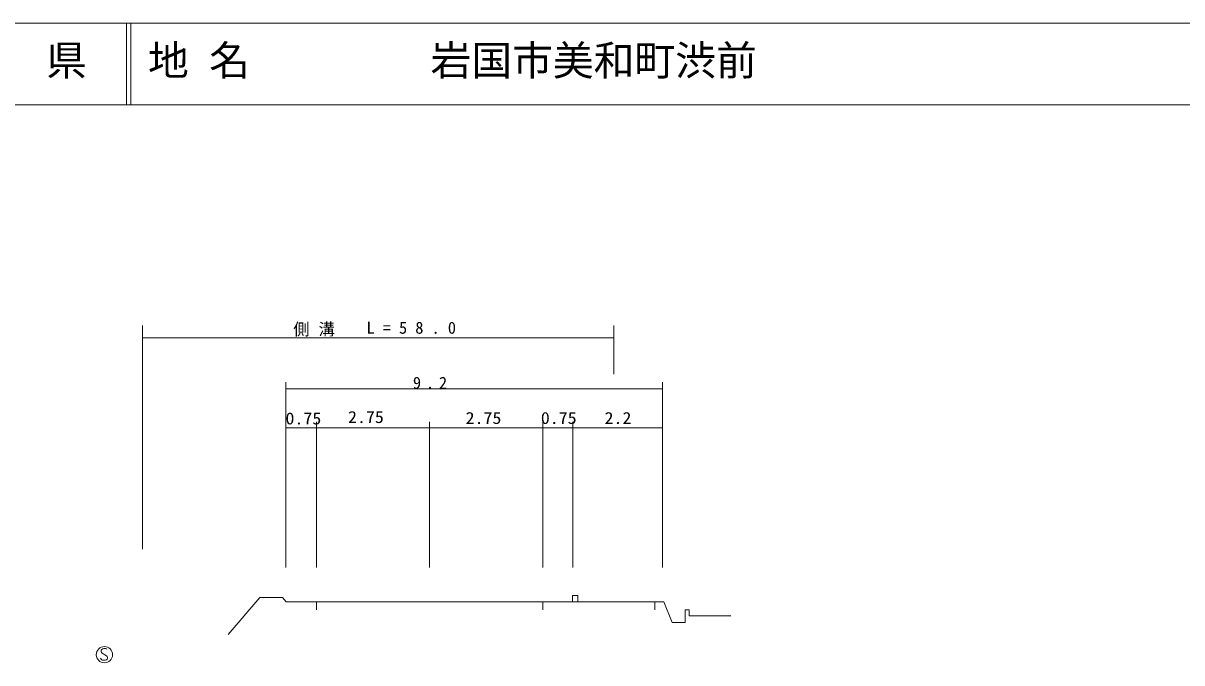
# Model space of a CAD drawing. Units: millimetres, scale not verified. Extents: x 39824 to 677002, y 19912 to 378325.
# Drawn here: x 353500 to 494959, y 300271 to 378325 of the extents above; entities that cross this region are included whole.
import ezdxf
from ezdxf.enums import TextEntityAlignment as Align

# ---------------------------------------------------------------- set-up
doc = ezdxf.new("R2010")
doc.units = ezdxf.units.MM
doc.header["$LTSCALE"] = 995.591
doc.layers.add('S-SUV', color=7, linetype='Continuous', lineweight=13)
doc.styles.add('ＭＳ ゴシック', font='')
doc.styles.get('ＭＳ ゴシック').set_extended_font_data('MS Gothic')

msp = doc.modelspace()

# ---------------------------------------------------------------- linework, layer by layer
at = {"layer": 'S-SUV'}
for p, q in [((677002.1, 378324.7), (39823.7, 378324.7)), ((366128.7, 378324.7), (366128.7, 368368.8)), ((366626.5, 378324.7), (366626.5, 368368.8)), ((39823.7, 368368.8), (677002.1, 368368.8)), ((368057.2, 341422.8), (368057.2, 314133.3)), ((425602.6, 341422.8), (425602.6, 335477.6)), ((368057.2, 339939.7), (425602.6, 339939.7)), ((385558.1, 311908.6), (385558.1, 334504.7)), ((431535.1, 334504.7), (431535.1, 311908.6)), ((385558.1, 333710.6), (431535.1, 333710.6)), ((389321.8, 329697.3), (389321.8, 311908.6)), ((403114.5, 329697.3), (403114.5, 311908.6)), ((416964.4, 329697.3), (416964.4, 311908.6)), ((420627.2, 329697.3), (420627.2, 311908.6)), ((385558.1, 328964.6), (431535.1, 328964.6)), ((420575.3, 308504.8), (421236.3, 308504.8)), ((420575.3, 308504.8), (420575.3, 307724.9)), ((421236.3, 308504.8), (421236.3, 307724.9)), ((378533.5, 303707.4), (382395.5, 308251)), ((385162.8, 308251), (382395.5, 308251)), ((385162.8, 308251), (385618.3, 307724.9)), ((385618.3, 307724.9), (431711.2, 307724.9)), ((389321.8, 307724.9), (389321.8, 306751.3)), ((416964.4, 307724.9), (416964.4, 306751.3)), ((430598.7, 307724.9), (430598.7, 306751.3)), ((431711.2, 307724.9), (432727.3, 305184.6)), ((434309.4, 306751.3), (434804.1, 306751.3)), ((434309.4, 306751.3), (434309.4, 305184.6)), ((434804.1, 306751.3), (434804.1, 306009.2)), ((434804.1, 306009.2), (439916.6, 306009.2)), ((432727.3, 305184.6), (434309.4, 305184.6)), ((363036.3, 301798.9), (363031.3, 301684.4)), ((363031.3, 301684.4), (363036.3, 301609.8)), ((363101, 301908.4), (363036.3, 301798.9)), ((363036.3, 301609.8), (363076.1, 301510.2)), ((363076.1, 301510.2), (363145.8, 301455.5)), ((363210.5, 301983.1), (363101, 301908.4)), ((363145.8, 301455.5), (363688.4, 301141.8)), ((363340, 302018), (363210.5, 301983.1)), ((363494.3, 302018), (363340, 302018)), ((363598.8, 301998), (363494.3, 302018)), ((363673.5, 301963.2), (363598.8, 301998)), ((363728.3, 301903.5), (363673.5, 301963.2)), ((363016.4, 300713.7), (362946.7, 300828.2)), ((363096.1, 300639.1), (363016.4, 300713.7)), ((363190.6, 300594.3), (363096.1, 300639.1)), ((363290.2, 300579.3), (363190.6, 300594.3)), ((363519.2, 300579.3), (363290.2, 300579.3)), ((363673.5, 300624.1), (363519.2, 300579.3)), ((363743.2, 300713.7), (363673.5, 300624.1)), ((363688.4, 301141.8), (363748.2, 301052.2)), ((363778, 300808.3), (363743.2, 300713.7)), ((363748.2, 301052.2), (363788, 300927.8)), ((363788, 300927.8), (363778, 300808.3))]:
    msp.add_line(p, q, dxfattribs=at)
msp.add_circle((363419.6, 301261.3), 990.6, dxfattribs=at)

# ---------------------------------------------------------------- texts
at = {"layer": 'S-SUV', "style": 'ＭＳ ゴシック'}
for s, p in [('山\u3000口\u3000県', (336385.4, 370857.8)), ('地 名', (368746.7, 370857.8)), ('岩国市美和町渋前', (403238.1, 370857.8))]:
    msp.add_text(s, height=3650, dxfattribs=at).set_placement(p, align=Align.BOTTOM_LEFT)
at = {"layer": 'S-SUV', "style": 'ＭＳ ゴシック', "width": 1.1}
for s, p in [('0.75', (385525.1, 328924.2)), ('2.75', (393161.4, 329096.5)), ('2.75', (407515.5, 328981.6)), ('0.75', (416702.1, 328981.6)), ('2.2', (424478.3, 328978.4))]:
    msp.add_text(s, height=1460, dxfattribs=at).set_placement(p, align=Align.BOTTOM_LEFT)
at = {"layer": 'S-SUV', "char_height": 1460, "attachment_point": 7, "style": 'ＭＳ ゴシック'}
for s, insert in [('\\T1.55;側溝', (386477, 340085.7)), ('\\T2;L=58.0', (395414.2, 340404.9)), ('\\T1.6;9.2', (401084.9, 333689.8))]:
    msp.add_mtext(s, dxfattribs=dict(at, insert=insert))

doc.saveas('drawing.dxf')
